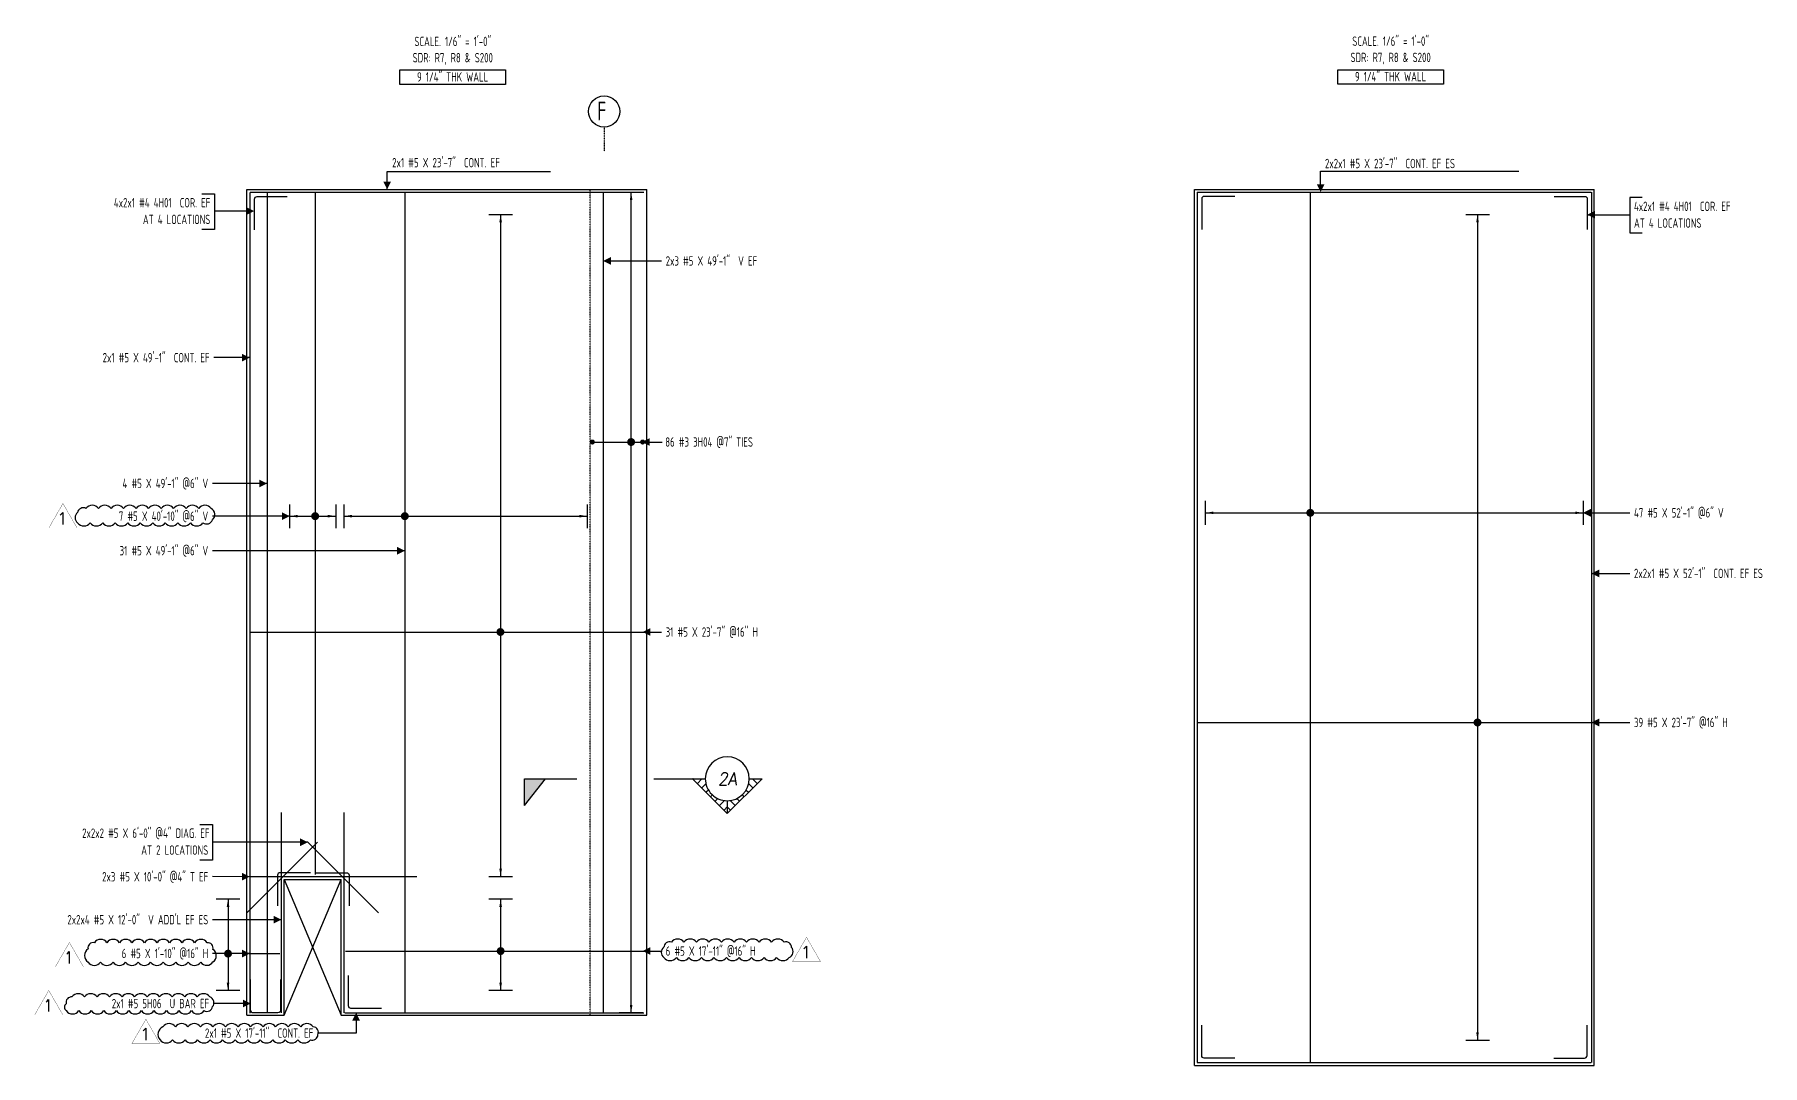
# Model space of a CAD drawing. Header units: inches. Extents: x -3675 to 25720, y -2273 to 5046.
# Drawn here: x 15733 to 16974, y -59 to 681 of the extents above; entities that cross this region are included whole.
import ezdxf
from ezdxf.enums import TextEntityAlignment as Align

# ---------------------------------------------------------------- set-up
doc = ezdxf.new("R2010")
doc.units = ezdxf.units.IN
doc.header["$LTSCALE"] = 0.025
doc.header["$MEASUREMENT"] = 0
doc.linetypes.add('HIDDEN', pattern=[6, 3, -3])
doc.linetypes.add('PHANTOM', pattern=[2.5, 1.25, -0.25, 0.25, -0.25, 0.25, -0.25])
doc.layers.get('0').update_dxf_attribs({"linetype": 'CONTINUOUS'})
for name, color, linetype in [('0-25', 7, 'CONTINUOUS'), ('0-25TEXT', 7, 'CONTINUOUS'), ('0-35', 3, 'CONTINUOUS'), ('0-35TEXT', 3, 'CONTINUOUS'), ('0-50', 10, 'CONTINUOUS'), ('3', 3, 'CONTINUOUS'), ('BAR-LBL', 2, 'CONTINUOUS'), ('GRID', 8, 'PHANTOM'), ('hidden', 7, 'HIDDEN'), ('RANGELAY', 7, 'CONTINUOUS'), ('REBARS', 4, 'CONTINUOUS'), ('REV_1', 150, 'CONTINUOUS')]:
    doc.layers.add(name, color=color, linetype=linetype)
doc.styles.add('AR', font='ARCHQUIK.shx', dxfattribs={"width": 0.8})
doc.styles.add('ROMANT', font='romant')

# ---------------------------------------------------------------- blocks, each defined once
blk = doc.blocks.new('leadrblk')
blk.add_lwpolyline([(0, 0, 0, 1, 0), (1, 0, 1, 1, 0)], format="xyseb")
blk = doc.blocks.new('*U554', base_point=(16571.1, 564.8))
at = {"layer": 'REBARS', "color": 0}
blk.add_lwpolyline([(16595.1, 564.5), (16573.1, 564.5, 0.414214), (16571.3, 562.8), (16571.3, 540.8)], format="xyb", dxfattribs=at)
blk = doc.blocks.new('*U555', base_point=(16848.6, 564.8))
at = {"layer": 'REBARS', "color": 0}
blk.add_lwpolyline([(16824.6, 564.5), (16846.6, 564.5, -0.414214), (16848.3, 562.8), (16848.3, 540.8)], format="xyb", dxfattribs=at)
blk = doc.blocks.new('*U556', base_point=(16571.1, -54.5))
at = {"layer": 'REBARS', "color": 0}
blk.add_lwpolyline([(16595.1, -54.2), (16573.1, -54.2, -0.414213), (16571.3, -52.5), (16571.3, -30.5)], format="xyb", dxfattribs=at)
blk = doc.blocks.new('*U557', base_point=(16848.3, -54.5))
at = {"layer": 'REBARS', "color": 0}
blk.add_lwpolyline([(16824.3, -54.2), (16846.3, -54.2, 0.414213), (16848.1, -52.5), (16848.1, -30.5)], format="xyb", dxfattribs=at)
blk = doc.blocks.new('rendmark')
at = {"color": 4}
blk.add_line((0, -3), (0, 3), dxfattribs=at)
blk = doc.blocks.new('rarrow')
at = {"color": 7}
blk.add_solid([(2, -0.33), (2, 0.33), (0, 0)], dxfattribs=at)
blk = doc.blocks.new('*U125', base_point=(16769.5, 551.5))
at = {"layer": 'RANGELAY'}
blk.add_line((16769.5, 551.5), (16769.5, -41.5), dxfattribs=at)
at = {"layer": 'RANGELAY', "xscale": 2.834645669291339, "yscale": 2.834645669291339}
for name, p, rotation in [('rendmark', (16769.5, 551.5), 269.9999999999999), ('rarrow', (16769.5, 551.5), 269.9999999999999), ('rarrow', (16769.5, -41.5), 89.999996929531), ('rendmark', (16769.5, -41.5), 89.999996929531)]:
    blk.add_blockref(name, p, dxfattribs=dict(at, rotation=rotation))
blk = doc.blocks.new('VPM735790')
at = {"const_width": 1}
blk.add_lwpolyline([(-0.5, 0, 1), (0.5, 0, 1)], format="xyb", close=True, dxfattribs=at)
blk = doc.blocks.new('*U664', base_point=(16568.1, 186.4))
at = {"layer": 'REBARS', "color": 0}
blk.add_lwpolyline([(16568.1, 186.8), (16851.1, 186.8)], dxfattribs=at)
blk = doc.blocks.new('*U118', base_point=(10285.3, 1164.4))
at = {"layer": 'RANGELAY'}
blk.add_line((10285.3, 1164.4), (10556.6, 1164.4), dxfattribs=at)
at = {"layer": 'RANGELAY', "xscale": 2.834645669291339, "yscale": 2.834645669291339, "zscale": 2.834645669291339}
for name, p, rotation in [('rendmark', (10285.3, 1164.4), 1.123874301598573e-06), ('rendmark', (10556.6, 1164.4), 179.9999980534053), ('rarrow', (10285.3, 1164.4), 1.123874301598573e-06), ('rarrow', (10556.6, 1164.4), 179.9999980534053)]:
    blk.add_blockref(name, p, dxfattribs=dict(at, rotation=rotation))
blk = doc.blocks.new('VPM7357D0')
at = {"const_width": 1}
blk.add_lwpolyline([(-0.5, 0, 1), (0.5, 0, 1)], format="xyb", close=True, dxfattribs=at)
blk = doc.blocks.new('*U210', base_point=(16649, 567.7))
at = {"layer": 'REBARS', "color": 0}
blk.add_lwpolyline([(16649.3, 567.7), (16649.3, -57.3)], dxfattribs=at)
blk = doc.blocks.new('*U139', base_point=(16568.4, 567.6))
at = {"layer": 'REBARS', "color": 0}
blk.add_lwpolyline([(16568.1, 567.6), (16568.1, -57.4)], dxfattribs=at)
blk = doc.blocks.new('*U140', base_point=(16851, 567.6))
at = {"layer": 'REBARS', "color": 0}
blk.add_lwpolyline([(16851.3, 567.6), (16851.3, -57.4)], dxfattribs=at)
blk = doc.blocks.new('*U662', base_point=(16568.1, -57.2))
at = {"layer": 'REBARS', "color": 0}
blk.add_lwpolyline([(16568.1, -57.5), (16851.1, -57.5)], dxfattribs=at)
blk = doc.blocks.new('*U663', base_point=(16568.1, 567.2))
at = {"layer": 'REBARS', "color": 0}
blk.add_lwpolyline([(16568.1, 567.5), (16851.1, 567.5)], dxfattribs=at)
blk = doc.blocks.new('*U330', base_point=(15871.7, 60))
at = {"layer": 'RANGELAY'}
blk.add_line((15871.7, 60), (15871.7, -5.8), dxfattribs=at)
at = {"layer": 'RANGELAY', "xscale": 2.834645669291339, "yscale": 2.834645669291339}
for name, p, rotation in [('rendmark', (15871.7, 60), 269.9999999999999), ('rarrow', (15871.7, 60), 269.9999999999999), ('rendmark', (15871.7, -5.8), 89.999996929531), ('rarrow', (15871.7, -5.8), 89.999996929531)]:
    blk.add_blockref(name, p, dxfattribs=dict(at, rotation=rotation))
blk = doc.blocks.new('VPM7B3EE0')
at = {"const_width": 1}
blk.add_lwpolyline([(-0.5, 0, 1), (0.5, 0, 1)], format="xyb", close=True, dxfattribs=at)
blk = doc.blocks.new('*U810', base_point=(15887, 20.5))
at = {"layer": 'REBARS', "color": 0}
blk.add_lwpolyline([(15887, 20.8), (15909, 20.8)], dxfattribs=at)
blk = doc.blocks.new('*U328', base_point=(16067.6, 60))
at = {"layer": 'RANGELAY'}
blk.add_line((16067.6, 60), (16067.6, -5.8), dxfattribs=at)
at = {"layer": 'RANGELAY', "xscale": 2.834645669291339, "yscale": 2.834645669291339}
for name, p, rotation in [('rendmark', (16067.6, 60), 269.9999999999999), ('rarrow', (16067.6, 60), 269.9999999999999), ('rendmark', (16067.6, -5.8), 89.999996929531), ('rarrow', (16067.6, -5.8), 89.999996929531)]:
    blk.add_blockref(name, p, dxfattribs=dict(at, rotation=rotation))
blk = doc.blocks.new('VPM7B3F32')
at = {"const_width": 1}
blk.add_lwpolyline([(-0.5, 0, 1), (0.5, 0, 1)], format="xyb", close=True, dxfattribs=at)
blk = doc.blocks.new('*U467', base_point=(15956.1, 22.3))
at = {"layer": 'REBARS', "color": 0}
blk.add_lwpolyline([(15956.1, 22.6), (16171.1, 22.6)], dxfattribs=at)
blk = doc.blocks.new('*U697', base_point=(15887.3, 251.4))
at = {"layer": 'REBARS', "color": 0}
blk.add_lwpolyline([(15887.3, 251.7), (16170.3, 251.7)], dxfattribs=at)
blk = doc.blocks.new('*U803', base_point=(15916.1, 334.9))
at = {"layer": 'RANGELAY'}
blk.add_line((15916.1, 334.9), (15949.1, 334.9), dxfattribs=at)
at = {"layer": 'RANGELAY', "xscale": 2.834645669291339, "yscale": 2.834645669291339}
for name, p, rotation in [('rendmark', (15916.1, 334.9), 2.072565086975498e-12), ('rarrow', (15916.1, 334.9), 2.072565086975498e-12), ('rarrow', (15949.1, 334.9), 179.9999969295331), ('rendmark', (15949.1, 334.9), 179.9999969295331)]:
    blk.add_blockref(name, p, dxfattribs=dict(at, rotation=rotation))
blk = doc.blocks.new('VPM7B3FB0')
at = {"const_width": 1}
blk.add_lwpolyline([(-0.5, 0, 1), (0.5, 0, 1)], format="xyb", close=True, dxfattribs=at)
blk = doc.blocks.new('*U801', base_point=(15955.1, 334.9))
at = {"layer": 'RANGELAY'}
blk.add_line((15955.1, 334.9), (16129.9, 334.9), dxfattribs=at)
at = {"layer": 'RANGELAY', "xscale": 2.834645669291339, "yscale": 2.834645669291339}
for name, p, rotation in [('rendmark', (15955.1, 334.9), 2.048650060443527e-12), ('rarrow', (15955.1, 334.9), 2.048650060443527e-12), ('rarrow', (16129.9, 334.9), 179.9999969295331), ('rendmark', (16129.9, 334.9), 179.9999969295331)]:
    blk.add_blockref(name, p, dxfattribs=dict(at, rotation=rotation))
blk = doc.blocks.new('VPM7B3FE0')
at = {"const_width": 1}
blk.add_lwpolyline([(-0.5, 0, 1), (0.5, 0, 1)], format="xyb", close=True, dxfattribs=at)
blk = doc.blocks.new('*U466', base_point=(16007.4, 76.3))
at = {"layer": 'REBARS', "color": 0}
blk.add_lwpolyline([(16007.4, 76), (15887.4, 76)], dxfattribs=at)
blk = doc.blocks.new('*U461', base_point=(15910.4, -21.8))
at = {"layer": 'REBARS', "color": 0}
blk.add_lwpolyline([(15910.1, -21.8), (15910.1, 122.2)], dxfattribs=at)
blk = doc.blocks.new('*U462', base_point=(15954.7, -21.8))
at = {"layer": 'REBARS', "color": 0}
blk.add_lwpolyline([(15955.1, -21.8), (15955.1, 122.2)], dxfattribs=at)
blk = doc.blocks.new('*U329', base_point=(16067.6, 551.5))
at = {"layer": 'RANGELAY'}
blk.add_line((16067.6, 551.5), (16067.6, 76), dxfattribs=at)
at = {"layer": 'RANGELAY', "xscale": 2.834645669291339, "yscale": 2.834645669291339}
for name, p, rotation in [('rendmark', (16067.6, 551.5), 269.9999999999999), ('rarrow', (16067.6, 551.5), 269.9999999999999), ('rendmark', (16067.6, 76), 89.999996929531), ('rarrow', (16067.6, 76), 89.999996929531)]:
    blk.add_blockref(name, p, dxfattribs=dict(at, rotation=rotation))
blk = doc.blocks.new('VPM7B4091')
at = {"const_width": 1}
blk.add_lwpolyline([(-0.5, 0, 1), (0.5, 0, 1)], format="xyb", close=True, dxfattribs=at)
blk = doc.blocks.new('*U374', base_point=(15899.4, 567.5))
at = {"layer": 'REBARS', "color": 0}
blk.add_lwpolyline([(15899.8, 567.5), (15899.8, -21.5)], dxfattribs=at)
blk = doc.blocks.new('*U804', base_point=(15934, 567.5))
at = {"layer": 'REBARS', "color": 0}
blk.add_lwpolyline([(15934.3, 567.5), (15934.3, 77.5)], dxfattribs=at)
blk = doc.blocks.new('*U166', base_point=(16161.3, -21.8))
at = {"layer": 'RANGELAY'}
blk.add_line((16161.3, -21.8), (16161.3, 567.5), dxfattribs=at)
at = {"layer": 'RANGELAY', "xscale": 2.834645669291339, "yscale": 2.834645669291339}
for name, p, rotation in [('rendmark', (16161.3, 567.5), 269.9999969411397), ('rarrow', (16161.3, 567.5), 269.9999969411397), ('rendmark', (16161.3, -21.8), 90.00000001160862), ('rarrow', (16161.3, -21.8), 90.00000001160862)]:
    blk.add_blockref(name, p, dxfattribs=dict(at, rotation=rotation))
blk = doc.blocks.new('VPM7B40E2')
at = {"const_width": 1}
blk.add_lwpolyline([(-0.5, 0, 1), (0.5, 0, 1)], format="xyb", close=True, dxfattribs=at)
blk = doc.blocks.new('*U802', base_point=(15998.4, 567.5))
at = {"layer": 'REBARS', "color": 0}
blk.add_lwpolyline([(15998.7, 567.5), (15998.7, -21.5)], dxfattribs=at)
blk = doc.blocks.new('*U626', base_point=(15890.3, 564.3))
at = {"layer": 'REBARS', "color": 0}
blk.add_lwpolyline([(15914.3, 564.1), (15892.3, 564.1, 0.414214), (15890.5, 562.3), (15890.5, 540.3)], format="xyb", dxfattribs=at)
blk = doc.blocks.new('*U212', base_point=(15887.6, 567.2))
at = {"layer": 'REBARS', "color": 0}
blk.add_lwpolyline([(15887.3, 567.2), (15887.3, -21.8)], dxfattribs=at)
blk = doc.blocks.new('*U707', base_point=(15887.5, 567.2))
at = {"layer": 'REBARS', "color": 0}
blk.add_lwpolyline([(15887.5, 567.5), (16170.5, 567.5)], dxfattribs=at)
blk = doc.blocks.new('*U164', base_point=(16140.9, 567.5))
at = {"layer": 'REBARS', "color": 0}
blk.add_lwpolyline([(16141.2, 567.5), (16141.2, -21.6)], dxfattribs=at)
blk = doc.blocks.new('*U465', base_point=(15955.5, -21.5))
at = {"layer": 'REBARS', "color": 0}
blk.add_lwpolyline([(15955.5, -21.8), (16170.5, -21.8)], dxfattribs=at)
blk = doc.blocks.new('*U627', base_point=(15958.1, -18.8))
at = {"layer": 'REBARS', "color": 0}
blk.add_lwpolyline([(15982.1, -18.5), (15960.1, -18.5, -0.414213), (15958.3, -16.8), (15958.3, 5.2)], format="xyb", dxfattribs=at)
blk = doc.blocks.new('*U191', base_point=(16133.3, 388.1))
at = {"layer": 'REBARS', "color": 0, "const_width": 1.8}
for points in [[(16133.5, 389, 1), (16133.5, 387.2, 1), (16133.5, 389)], [(16169.6, 387.2, 1), (16169.6, 389, 1), (16169.6, 387.2)]]:
    blk.add_lwpolyline(points, format="xyb", dxfattribs=at)
at = {"layer": 'REBARS', "color": 0}
blk.add_lwpolyline([(16133.5, 388.1), (16169.6, 388.1)], dxfattribs=at)
blk = doc.blocks.new('*U463', base_point=(15979.7, 49.8))
at = {"layer": 'REBARS', "color": 0}
blk.add_lwpolyline([(15979.9, 50), (15929, 100.9)], dxfattribs=at)
blk = doc.blocks.new('*U464', base_point=(15885.4, 49.8))
at = {"layer": 'REBARS', "color": 0}
blk.add_lwpolyline([(15885.2, 50), (15936.1, 100.9)], dxfattribs=at)
blk = doc.blocks.new('*U774', base_point=(15887.3, -21.8))
at = {"layer": 'REBARS', "color": 0}
blk.add_lwpolyline([(15887.6, 2.2), (15887.6, -19.3, 0.414214), (15889.8, -21.5), (15907.6, -21.5, 0.414213), (15909.7, -19.3), (15909.7, 2.2)], format="xyb", dxfattribs=at)
blk = doc.blocks.new('SECTARO')
at = {"linetype": 'Continuous'}
blk.add_line((33.3, 17), (20.1, 0), dxfattribs=at)
for p, q in [((33.3, 17), (33.3, 0)), ((33.3, 0), (0, 0))]:
    blk.add_line(p, q)
for points in [[(33.3, 0), (33.3, 17), (33.3, 0), (20.1, 0)], [(33.3, 17), (20.1, 0), (33.3, 0), (33.3, 17)]]:
    blk.add_solid(points, dxfattribs=at)
blk = doc.blocks.new('*X3')
at = {"color": 0, "linetype": 'Continuous'}
for p, q in [((-1.108, 0.278), (-1.075, 0.312)), ((-1.081, 0.217), (-1.031, 0.267)), ((-1.013, 0.197), (-0.986, 0.223)), ((-0.96, 0.161), (-0.942, 0.179)), ((-0.92, 0.112), (-0.898, 0.135)), ((-0.895, 0.05), (-0.854, 0.091)), ((-0.856, 0), (-0.81, 0.046)), ((-0.768, 0), (-0.765, 0.002))]:
    blk.add_line(p, q, dxfattribs=at)
blk = doc.blocks.new('*X2')
at = {"color": 0, "linetype": 'Continuous'}
for p, q in [((-1.108, 0.278), (-1.075, 0.312)), ((-0.96, 0.161), (-0.942, 0.179)), ((-0.856, 0), (-0.81, 0.046))]:
    blk.add_line(p, q, dxfattribs=at)
blk = doc.blocks.new('SECTNU')
at = {"linetype": 'Continuous'}
blk.add_line((-24.7, 0), (-32.8, 0), dxfattribs=at)
blk.add_line((0, 0), (-24.7, 0))
at = {"layer": '3'}
for p, q in [((-68.9, 0), (-46.8, 22.1)), ((-60.8, 0), (-68.9, 0))]:
    blk.add_line(p, q, dxfattribs=at)
at = {"layer": '3', "linetype": 'Continuous'}
blk.add_line((-46.8, 14), (-46.8, 22.1), dxfattribs=at)
at = {"layer": '3'}
for points in [[(-46.8, 22.1), (-24.7, 0), (-32.8, 0, 1)], [(-32.8, 0, 0.414214), (-46.8, 14)]]:
    blk.add_lwpolyline(points, format="xyb", dxfattribs=at)
for start, end in [(90, 180), (180, 0)]:
    blk.add_arc((-46.8, 0), 14, start, end, dxfattribs=at)
at = {"linetype": 'Continuous', "xscale": -64, "yscale": 64, "zscale": 64, "rotation": 359.9999999999999}
blk.add_blockref('*X3', (-117.7, 0), dxfattribs=at)
at = {"linetype": 'Continuous', "xscale": 64, "yscale": 64, "zscale": 64}
for name in ['*X3', '*X2']:
    blk.add_blockref(name, (24.1, 0), dxfattribs=at)
at = {"linetype": 'Continuous', "style": 'ROMANT', "oblique": 9, "width": 0.9}
blk.add_attdef('NO', text='', height=8, dxfattribs=at).set_placement((-46.8, 0), align=Align.MIDDLE)
blk = doc.blocks.new('*U628', base_point=(15907.1, 79.1))
at = {"layer": 'REBARS', "color": 0}
blk.add_lwpolyline([(15931.1, 78.9), (15909.1, 78.9, 0.414214), (15907.3, 77.1), (15907.3, 55.1)], format="xyb", dxfattribs=at)
blk = doc.blocks.new('*U629', base_point=(15958.9, 79.1))
at = {"layer": 'REBARS', "color": 0}
blk.add_lwpolyline([(15934.9, 78.9), (15956.9, 78.9, -0.414214), (15958.7, 77.1), (15958.7, 55.1)], format="xyb", dxfattribs=at)
blk = doc.blocks.new('Rev_Tri (48)')
at = {"const_width": 0.128}
blk.add_lwpolyline([(6.69, 11.58), (13.37, 0), (0, 0)], close=True, dxfattribs=at)
at = {"color": 1, "style": 'ROMANT'}
blk.add_attdef('R', (3.93, 1.52, -0.03), '', height=5.75, dxfattribs=at)

msp = doc.modelspace()

# ---------------------------------------------------------------- linework, layer by layer
at = {"layer": '0-25TEXT'}
for points in [[(15986.03396, 569.53543), (15986.03396, 582.34866), (16103.31952, 582.34866)], [(16656.73954, 569.58143), (16656.73954, 582.69551), (16799.23544, 582.69551)], [(15852.98605, 566.30935), (15861.9851, 566.30935), (15861.9851, 540.81202), (15852.98605, 540.81202)], [(15852.98605, 566.30935), (15861.9851, 566.30935), (15861.9851, 540.81202), (15852.98605, 540.81202)], [(16887.88847, 563.71314), (16878.88942, 563.71314), (16878.88942, 538.21582), (16887.88847, 538.21582)], [(15885.30339, 553.93565), (15861.9851, 553.93565)], [(16848.34047, 551.33944), (16878.88942, 551.33944)], [(16141.2406, 518.14203), (16183.1652, 518.14203)], [(15887.30339, 448.68906), (15861.4624, 448.68906)], [(16169.07815, 388.1205), (16183.7382, 388.1205)], [(15899.75289, 358.36129), (15860.48527, 358.36129)], [(16845.30384, 337.28084), (16878.88942, 337.28084)], [(15916.05339, 334.87247), (15860.48527, 334.87247)], [(15998.73035, 310.09951), (15860.48527, 310.09951)], [(16851.30385, 293.78115), (16878.88942, 293.78115)], [(16169.62482, 251.70798), (16183.1652, 251.70798)], [(16851.30385, 186.76009), (16878.88942, 186.76009)], [(15851.48622, 113.50892), (15860.48528, 113.50892), (15860.48528, 88.01159), (15851.48622, 88.01159)], [(15929.15344, 100.76385), (15860.48528, 100.76026)], [(15887.3034, 76.03547), (15860.48528, 76.12956)], [(15910.05339, 45.15865), (15860.48528, 45.15865)], [(15887.01229, 20.81403), (15860.48528, 20.90811)], [(16169.62482, 22.64188), (16183.1652, 22.64188)], [(15888.01768, -15.04204), (15861.05665, -15.04204)], [(15963.72633, -21.79735), (15963.72633, -36.26813), (15935.97753, -36.26813)]]:
    msp.add_lwpolyline(points, dxfattribs=at)
at = {"layer": '0-35'}
for p, q in [((15885.30339, -23.46457), (15885.30339, 569.53543)), ((15885.30339, 569.53543), (16172.55339, 569.53543)), ((16172.55339, -23.46457), (16172.55339, 569.53543)), ((16566.09045, -59.46457), (16566.09045, 569.53543)), ((16566.09045, 569.53543), (16853.34045, 569.53543)), ((16853.34045, -59.46457), (16853.34045, 569.53543)), ((15912.05339, -23.46457), (15912.05339, 74.03543)), ((15912.05339, 74.03543), (15953.05339, 74.03543)), ((15953.05339, -23.46457), (15953.05339, 74.03543)), ((15885.30339, -23.46457), (15912.05339, -23.46457)), ((15953.05339, -23.46457), (16172.55339, -23.46457)), ((16566.09045, -59.46457), (16853.34045, -59.46457))]:
    msp.add_line(p, q, dxfattribs=at)
at = {"layer": '0-50'}
for p, q in [((15912.05339, 74.03543), (15953.05339, -23.46457)), ((15912.05339, -23.46457), (15953.05339, 74.03543))]:
    msp.add_line(p, q, dxfattribs=at)
for points in [[(15995.24658, 655.21669), (16071.13342, 655.21669), (16071.13342, 644.86033), (15995.24658, 644.86033)], [(16669.11053, 655.41871), (16744.99737, 655.41871), (16744.99737, 645.06235), (16669.11053, 645.06235)]]:
    msp.add_lwpolyline(points, close=True, dxfattribs=at)
msp.add_circle((16141.92839, 625.43138), 11.25, dxfattribs=at)
at = {"layer": 'GRID', "lineweight": -3}
msp.add_lwpolyline([(16141.92839, 614.18138), (16141.92839, 596.94045)], dxfattribs=at)
at = {"layer": 'hidden'}
msp.add_line((16131.92839, -23.46457), (16131.92839, 569.53543), dxfattribs=at)
at = {"layer": 'REV_1'}
for points in [[(15763.65302, 330.17498, 0.52056705), (15772.65302, 330.17498, 0.52056705), (15781.65302, 330.17498, 0.52056705), (15790.65302, 330.17498, 0.52056705), (15799.65302, 330.17498, 0.52056705), (15808.65302, 330.17498, 0.52056705), (15817.65302, 330.17498, 0.52056705), (15826.65302, 330.17498, 0.52056705), (15835.65302, 330.17498, 0.52056705), (15844.65302, 330.17498, 0.52056705), (15853.65302, 330.17498, 0.52056705), (15860.51421, 332.31379, 0.52056705), (15859.63281, 340.43239, 0.52056705), (15850.63281, 340.43239, 0.52056705), (15841.63281, 340.43239, 0.52056705), (15832.63281, 340.43239, 0.52056705), (15823.63281, 340.43239, 0.52056705), (15814.63281, 340.43239, 0.52056705), (15805.63281, 340.43239, 0.52056705), (15796.63281, 340.43239, 0.52056705), (15787.63281, 340.43239, 0.52056705), (15778.63281, 340.43239, 0.52056705), (15769.63281, 340.43239, 0.52056705), (15763.65302, 337.41218, 0.52056705)], [(15771.11139, 14.61574, 0.52056705), (15780.11139, 14.61574, 0.52056705), (15789.11139, 14.61574, 0.52056705), (15798.11139, 14.61574, 0.52056705), (15807.11139, 14.61574, 0.52056705), (15816.11139, 14.61574, 0.52056705), (15825.11139, 14.61574, 0.52056705), (15834.11139, 14.61574, 0.52056705), (15843.11139, 14.61574, 0.52056705), (15852.11139, 14.61574, 0.52056705), (15860.88774, 14.83939, 0.52056705), (15860.88774, 23.83939, 0.52056705), (15856.69842, 28.65006, 0.52056705), (15847.69842, 28.65006, 0.52056705), (15838.69842, 28.65006, 0.52056705), (15829.69842, 28.65006, 0.52056705), (15820.69842, 28.65006, 0.52056705), (15811.69842, 28.65006, 0.52056705), (15802.69842, 28.65006, 0.52056705), (15793.69842, 28.65006, 0.52056705), (15784.69842, 28.65006, 0.52056705), (15775.69842, 28.65006, 0.52056705), (15771.11139, 24.23709, 0.52056705)], [(16184.86088, 18.09631, 0.52056705), (16193.86088, 18.09631, 0.52056705), (16202.86088, 18.09631, 0.52056705), (16211.86088, 18.09631, 0.52056705), (16220.86088, 18.09631, 0.52056705), (16229.86088, 18.09631, 0.52056705), (16238.86088, 18.09631, 0.52056705), (16247.86088, 18.09631, 0.52056705), (16256.86088, 18.09631, 0.52056705), (16265.86088, 18.09631, 0.52056705), (16274.86088, 18.09631, 0.52056705), (16276.65373, 25.30346, 0.52056705), (16271.26651, 28.91625, 0.52056705), (16262.26651, 28.91625, 0.52056705), (16253.26651, 28.91625, 0.52056705), (16244.26651, 28.91625, 0.52056705), (16235.26651, 28.91625, 0.52056705), (16226.26651, 28.91625, 0.52056705), (16217.26651, 28.91625, 0.52056705), (16208.26651, 28.91625, 0.52056705), (16199.26651, 28.91625, 0.52056705), (16190.26651, 28.91625, 0.52056705), (16184.86088, 25.32187, 0.52056705)], [(15755.47927, -20.1494, 0.52056705), (15764.47927, -20.1494, 0.52056705), (15773.47927, -20.1494, 0.52056705), (15782.47927, -20.1494, 0.52056705), (15791.47927, -20.1494, 0.52056705), (15800.47927, -20.1494, 0.52056705), (15809.47927, -20.1494, 0.52056705), (15818.47927, -20.1494, 0.52056705), (15827.47927, -20.1494, 0.52056705), (15836.47927, -20.1494, 0.52056705), (15845.47927, -20.1494, 0.52056705), (15854.47927, -20.1494, 0.52056705), (15860.61214, -17.28226, 0.52056705), (15858.58882, -10.30559, 0.52056705), (15849.58882, -10.30559, 0.52056705), (15840.58882, -10.30559, 0.52056705), (15831.58882, -10.30559, 0.52056705), (15822.58882, -10.30559, 0.52056705), (15813.58882, -10.30559, 0.52056705), (15804.58882, -10.30559, 0.52056705), (15795.58882, -10.30559, 0.52056705), (15786.58882, -10.30559, 0.52056705), (15777.58882, -10.30559, 0.52056705), (15768.58882, -10.30559, 0.52056705), (15759.58882, -10.30559, 0.52056705), (15755.47927, -15.19605, 0.52056705)], [(15822.84978, -41.0087, 0.52056705), (15831.84978, -41.0087, 0.52056705), (15840.84978, -41.0087, 0.52056705), (15849.84978, -41.0087, 0.52056705), (15858.84978, -41.0087, 0.52056705), (15867.84978, -41.0087, 0.52056705), (15876.84978, -41.0087, 0.52056705), (15885.84978, -41.0087, 0.52056705), (15894.84978, -41.0087, 0.52056705), (15903.84978, -41.0087, 0.52056705), (15912.84978, -41.0087, 0.52056705), (15921.84978, -41.0087, 0.52056705), (15930.84978, -41.0087, 0.52056705), (15936.25654, -37.41545, 0.52056705), (15932.90751, -31.76447, 0.52056705), (15923.90751, -31.76447, 0.52056705), (15914.90751, -31.76447, 0.52056705), (15905.90751, -31.76447, 0.52056705), (15896.90751, -31.76447, 0.52056705), (15887.90751, -31.76447, 0.52056705), (15878.90751, -31.76447, 0.52056705), (15869.90751, -31.76447, 0.52056705), (15860.90751, -31.76447, 0.52056705), (15851.90751, -31.76447, 0.52056705), (15842.90751, -31.76447, 0.52056705), (15833.90751, -31.76447, 0.52056705), (15824.90751, -31.76447, 0.52056705)]]:
    msp.add_lwpolyline(points, format="xyb", close=True, dxfattribs=at)

# ---------------------------------------------------------------- block references
ref = msp.add_blockref('SECTNU', (16177.59865, 146.36436), dxfattribs=dict(xscale=1.129181470141702, yscale=1.129181470141702, zscale=1.129181470141702, rotation=180))
ref.add_attrib('NO', '2A', dxfattribs={"linetype": 'Continuous', "height": 9.033452, "style": 'ROMANT', "oblique": 9, "width": 0.9}).set_placement((16230.45868, 146.36434), align=Align.MIDDLE)
at = {"xscale": 1.129181470141702, "yscale": 1.129181470141702, "zscale": 1.129181470141702, "rotation": 180}
msp.add_blockref('SECTARO', (16122.39593, 146.36436), dxfattribs=at)
at = {"layer": '0-25', "xscale": 1.5, "yscale": 1.5, "zscale": 1.5}
for p in [(15743.06725, 326.61504, -0.15), (15747.70601, 11.44671, -0.15), (16277.30919, 15.16507, -0.15), (15732.86526, -23.01187, -0.15), (15802.66383, -43.70278, -0.15)]:
    msp.add_blockref('Rev_Tri (48)', p, dxfattribs=at).add_auto_attribs({'R': '1'})
at = {"layer": '0-25TEXT'}
for name, p, xscale, yscale, rotation in [('leadrblk', (15986.03396, 569.53543), 5.623937007874017, 2.250708661417324, 90), ('leadrblk', (16656.73954, 567.58143), 5.623937007874017, 2.250708661417324, 90.00000153523449), ('VPM7B40E2', (16161.34148, 388.1205), 2.834645669291338, 2.834645669291338, 90.00000001160855), ('leadrblk', (15899.75289, 358.36129), 5.623937007874017, 2.250708661417324, 180.000003070469), ('leadrblk', (15916.05339, 334.87247), 5.623937007874017, 2.250708661417324, 180.000003070469), ('VPM7357D0', (16649.31677, 337.27473), 2.834645669291338, 2.834645669291338, 1.123874306791345e-06), ('leadrblk', (15998.73035, 310.09951), 5.623937007874017, 2.250708661417324, 180.000003070469), ('VPM7B4091', (16067.42593, 251.70601), 2.834645669291338, 2.834645669291338, 269.9999999999999), ('VPM735790', (16769.47896, 186.76009), 2.834645669291338, 2.834645669291338, 269.9999999999999), ('VPM7B3F32', (16067.58086, 22.6399), 2.834645669291338, 2.834645669291338, 269.9999999999999), ('VPM7B3EE0', (15871.72134, 20.81409), 2.834645669291338, 2.834645669291338, 269.9999999999999), ('leadrblk', (15888.01768, -15.04204), 5.623937007874017, 2.250708661417324, 180.000003070469), ('leadrblk', (15963.72633, -21.79735), 5.623937007874017, 2.250708661417324, 270.0000046057035)]:
    msp.add_blockref(name, p, dxfattribs=dict(at, xscale=xscale, yscale=yscale, rotation=rotation))
for name, p, xscale, yscale in [('leadrblk', (15890.54233, 553.93565), -5.623937007874017, 2.250708661417324), ('leadrblk', (16848.34047, 551.33944), 5.623937007874017, 2.250708661417324), ('leadrblk', (16141.2406, 518.14203), 5.623937007874017, 2.250708661417324), ('leadrblk', (15887.30339, 448.68906), -5.623937007874017, 2.250708661417324), ('leadrblk', (16169.07815, 388.1205), 5.623937007874017, 2.250708661417324), ('VPM7B3FB0', (15934.29547, 334.87247), 2.834645669291338, 2.834645669291338), ('VPM7B3FE0', (15998.73042, 334.87247), 2.834645669291338, 2.834645669291338), ('leadrblk', (16845.30384, 337.28084), 5.623937007874017, 2.250708661417324), ('leadrblk', (16851.30385, 293.78115), 5.623937007874017, 2.250708661417324), ('leadrblk', (16169.62482, 251.70798), 5.623937007874017, 2.250708661417324), ('leadrblk', (16851.30385, 186.76009), 5.623937007874017, 2.250708661417324), ('leadrblk', (15929.15344, 100.76385), -5.623937007874017, 2.250708661417324), ('leadrblk', (15887.3034, 76.03547), -5.623937007874017, 2.250708661417324), ('leadrblk', (15910.05339, 45.15865), -5.623937007874017, 2.250708661417324), ('leadrblk', (16169.62482, 22.64188), 5.623937007874017, 2.250708661417324), ('leadrblk', (15887.3034, 20.81403), -5.623937007874017, 2.250708661417324)]:
    msp.add_blockref(name, p, dxfattribs=dict(at, xscale=xscale, yscale=yscale))
at = {"layer": 'RANGELAY'}
for name, p in [('*U166', (16161.34148, -21.79741)), ('*U329', (16067.58086, 551.53543)), ('*U125', (16769.47896, 551.53543)), ('*U803', (15916.05339, 334.87247)), ('*U801', (15955.05339, 334.87247)), ('*U118', (16574.09045, 337.27473)), ('*U330', (15871.72134, 60.03543)), ('*U328', (16067.58086, 60.03543))]:
    msp.add_blockref(name, p, dxfattribs=at)
at = {"layer": 'REBARS', "color": 4}
for name, p in [('*U212', (15887.61589, 567.16307)), ('*U707', (15887.54796, 567.22293)), ('*U626', (15890.29233, 564.34185)), ('*U374', (15899.44038, 567.53543)), ('*U804', (15933.9829, 567.53543)), ('*U802', (15998.41785, 567.53543)), ('*U164', (16140.92809, 567.53543)), ('*U139', (16568.40295, 567.57802)), ('*U663', (16568.09045, 567.22293)), ('*U554', (16571.09044, 564.78543)), ('*U210', (16649.00427, 567.6527)), ('*U555', (16848.59046, 564.78543)), ('*U140', (16851.02795, 567.57802)), ('*U191', (16133.28214, 388.1205)), ('*U697', (15887.3034, 251.39351)), ('*U664', (16568.09046, 186.44759)), ('*U461', (15910.36586, -21.79737)), ('*U462', (15954.74089, -21.79737)), ('*U464', (15885.40432, 49.77283)), ('*U463', (15979.70243, 49.77283)), ('*U466', (16007.40605, 76.3479)), ('*U628', (15907.05339, 79.12104)), ('*U629', (15958.92839, 79.12104)), ('*U810', (15887.01168, 20.50153)), ('*U467', (15956.10891, 22.3274)), ('*U774', (15887.30341, -21.83693)), ('*U627', (15958.05339, -18.79737)), ('*U465', (15955.5241, -21.48485)), ('*U556', (16571.09044, -54.46457)), ('*U557', (16848.34046, -54.46457)), ('*U662', (16568.09045, -57.15207))]:
    msp.add_blockref(name, p, dxfattribs=at)

# ---------------------------------------------------------------- texts
at = {"layer": '0-35TEXT', "style": 'AR', "width": 0.8}
for s, p in [('SCALE. 1/6" = 1\'-0"', (16033.19, 672.3417)), ('SCALE. 1/6" = 1\'-0"', (16707.05395, 672.54372)), ('SDR: R7, R8 & S200', (16033.19, 660.6735)), ('SDR: R7, R8 & S200', (16707.05395, 660.87553)), ('9 1/4" THK WALL', (16033.11308, 646.88549)), ('9 1/4" THK WALL', (16706.97703, 647.08751))]:
    msp.add_text(s, height=6.7498312, dxfattribs=at).set_placement(p, align=Align.CENTER)
for s, p in [('AT 4 LOCATIONS', (15858.98542, 544.56163)), ('AT 2 LOCATIONS', (15857.48559, 91.7612))]:
    msp.add_text(s, height=6.7498312, dxfattribs=at).set_placement(p, align=Align.RIGHT)
msp.add_text('AT 4 LOCATIONS', height=6.7498312, dxfattribs=at).set_placement((16881.8891, 541.96542))
at = {"layer": '0-50', "style": 'AR', "width": 0.8}
msp.add_text('F', height=13.5, dxfattribs=at).set_placement((16136.94186, 618.94493))
at = {"layer": 'BAR-LBL', "style": 'AR', "width": 0.8}
for s, p in [('2x1 #5 X 23\'-7"  CONT. EF', (15989.66529, 585.31875)), ('2x2x1 #5 X 23\'-7"  CONT. EF ES', (16659.86526, 584.69791)), ('4x2x1 #4 4H01  COR. EF', (16881.8891, 553.96416)), ('2x3 #5 X 49\'-1"  V EF', (16186.16489, 514.76738)), ('86 #3 3H04 @7" TIES', (16185.84089, 384.75842)), ('47 #5 X 52\'-1" @6" V', (16881.8891, 333.90619)), ('2x2x1 #5 X 52\'-1"  CONT. EF ES', (16881.8891, 290.40651)), ('31 #5 X 23\'-7" @16" H', (16186.16489, 248.33334)), ('39 #5 X 23\'-7" @16" H', (16881.8891, 183.38544)), ('6 #5 X 17\'-11" @16" H', (16186.16489, 19.26723))]:
    msp.add_text(s, height=6.7492913, dxfattribs=at).set_placement(p)
for s, p in [('4x2x1 #4 4H01  COR. EF', (15858.98542, 556.56037)), ('2x1 #5 X 49\'-1"  CONT. EF', (15858.46272, 445.31441)), ('4 #5 X 49\'-1" @6" V', (15857.48559, 354.98664)), ('7 #5 X 40\'-10" @6" V', (15857.48559, 331.49783)), ('31 #5 X 49\'-1" @6" V', (15857.48559, 306.72486)), ('2x2x2 #5 X 6\'-0" @4" DIAG. EF', (15858.40232, 103.90522)), ('2x3 #5 X 10\'-0" @4" T EF', (15857.48559, 72.60964)), ('2x2x4 #5 X 12\'-0"  V ADD\'L EF ES', (15857.48559, 41.784)), ('6 #5 X 1\'-10" @16" H', (15857.48559, 17.53347)), ('2x1 #5 5H06  U BAR EF', (15858.05697, -18.41668)), ('2x1 #5 X 17\'-11"  CONT. EF', (15932.97784, -39.64277))]:
    msp.add_text(s, height=6.7492913, dxfattribs=at).set_placement(p, align=Align.RIGHT)

doc.saveas('drawing.dxf')
